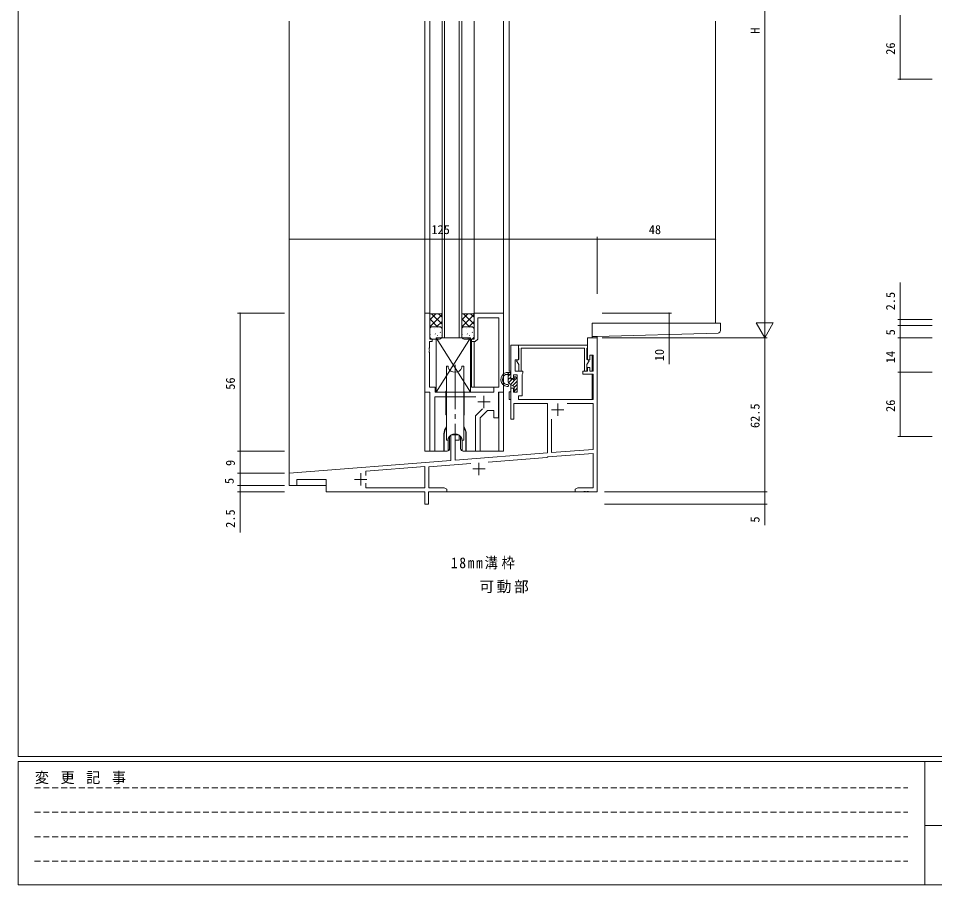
# Model space of a CAD drawing. Units: millimetres, scale not verified. Extents: x -594 to 539, y -420 to 386.
# Drawn here: x -590 to -218, y -420 to -68.3 of the extents above; entities that cross this region are included whole.
import ezdxf
from ezdxf.enums import TextEntityAlignment as Align

# ---------------------------------------------------------------- set-up
doc = ezdxf.new("R2010")
doc.units = ezdxf.units.MM
doc.header["$LTSCALE"] = 2
doc.linetypes.add('CHAIN2', pattern=[12, 9, -1, 1, -1])
doc.linetypes.add('DASHED1', pattern=[1.8, 1.2, -0.6])
for name, color, linetype, lineweight in [('0-1_USER1', 7, 'Continuous', 9), ('0-3_YKK_11', 7, 'Continuous', 9), ('0-4_YKK_12', 2, 'Continuous', 9), ('0-6_YKK_13', 4, 'Continuous', 9), ('0-7_YKK_D', 6, 'Continuous', 9)]:
    doc.layers.add(name, color=color, linetype=linetype, lineweight=lineweight)
doc.layers.add('0-2_YKK_ZWAK', color=7, linetype='Continuous')
doc.styles.add('ＭＳ ゴシック', font='')
doc.styles.get('ＭＳ ゴシック').set_extended_font_data('MS Gothic')

msp = doc.modelspace()

# ---------------------------------------------------------------- linework, layer by layer
at = {"layer": '0-1_USER1'}
for p, q in [((-590, -368), (-590, 382)), ((510, -368), (-590, -368)), ((-590, -420), (-590, -370)), ((456, -370), (-590, -370)), ((-222, -370), (-222, -420)), ((-222, -395.999), (-38, -395.999)), ((-590, -420), (456, -420))]:
    msp.add_line(p, q, dxfattribs=at)
at = {"layer": '0-1_USER1', "linetype": 'DASHED1'}
for p, q in [((-583.43, -380.732), (-228.87, -380.732)), ((-583.43, -390.63), (-228.87, -390.63)), ((-583.43, -400.528), (-228.87, -400.528)), ((-583.43, -410.426), (-228.87, -410.426))]:
    msp.add_line(p, q, dxfattribs=at)
at = {"layer": '0-3_YKK_11', "color": 2}
for p, q in [((-401, -221.5), (-401, -226.5)), ((-403.5, -224), (-398.5, -224)), ((-371, -224.7), (-371, -229.7)), ((-373.5, -227.2), (-368.5, -227.2)), ((-403, -248.7), (-403, -253.7)), ((-405.5, -251.2), (-400.5, -251.2)), ((-453.5, -255.5), (-448.5, -255.5)), ((-451, -253), (-451, -258))]:
    msp.add_line(p, q, dxfattribs=at)
at = {"layer": '0-3_YKK_11'}
for p, q in [((-367.212, -224.63), (-356.63, -224.63)), ((-448.9, -253.95), (-448.9, -252.187))]:
    msp.add_line(p, q, dxfattribs=at)
for points in [[(-404.273, -222), (-420.97, -222), (-420.97, -244), (-422.9, -244), (-422.9, -220), (-425, -220), (-425, -188), (-423, -188), (-423, -198.5), (-422, -198.5), (-422, -199.5), (-423.07, -199.5), (-423.07, -202.042), (-423.19, -202.225), (-423.19, -202.775), (-423.07, -202.958), (-423.07, -203.042), (-423.19, -203.225), (-423.19, -203.775), (-423.07, -203.958), (-423.07, -218.07), (-420.8, -218.07), (-420.8, -220), (-397.03, -220), (-397.03, -218.07), (-394.93, -218.07), (-394.93, -189.93), (-403.5, -189.93), (-403.5, -198.5), (-404.5, -199.5), (-406, -199.5), (-406, -198.5), (-405, -198.5), (-405, -188), (-393, -188), (-393, -220), (-395.1, -220), (-395.1, -230.5), (-397.03, -230.5), (-397.03, -227.5)], [(-387, -207), (-388.37, -207), (-388.37, -211.5), (-385.2, -211.5), (-385.2, -212.4), (-385.38, -212.675), (-385.5, -212.858), (-385.5, -221.5), (-387, -221.5), (-387, -223), (-356.63, -223), (-356.63, -212.7), (-360.8, -212.7), (-360.8, -211.5), (-359, -211.5), (-359, -210), (-358, -210), (-358, -211.5), (-356.63, -211.5), (-356.63, -205), (-358, -205), (-358, -207), (-359, -207), (-359, -198), (-355, -198), (-355, -260.5), (-358.542, -260.5), (-358.725, -260.38), (-359.275, -260.38), (-359.458, -260.5), (-359.542, -260.5), (-359.725, -260.38), (-360.275, -260.38), (-360.458, -260.5), (-364, -260.5), (-364, -259.5), (-362.909, -258.87), (-356.63, -258.87), (-356.63, -244.925), (-374.998, -246.371)], [(-406.329, -249.007), (-423.37, -250.348), (-423.37, -258.87), (-417.091, -258.87), (-416, -259.5), (-416, -260.5), (-423.5, -260.5), (-423.5, -265.5), (-425, -265.5), (-425, -260.5), (-465, -260.5), (-465, -255.5), (-477, -255.5), (-477, -258), (-480, -258), (-480, -253), (-414.4, -247.837), (-414.4, -237.691), (-414.255, -237.435), (-411.144, -237.435), (-411, -237.691), (-411, -239.5), (-412.7, -239.5), (-412.7, -247.703), (-375.2, -244.752), (-375.2, -224.63), (-388.8, -224.63), (-388.8, -231), (-390, -231), (-390, -218.5), (-389, -218.5), (-389, -220), (-387.5, -220), (-387.5, -213), (-389, -213), (-389, -214.5), (-390, -214.5), (-390, -201), (-387, -201), (-387, -207)], [(-397.03, -227.5), (-399.5, -227.5), (-402.5, -230.5), (-402.5, -244), (-404.43, -244), (-404.43, -229.7), (-401.531, -226.801)], [(-367.212, -224.63), (-356.63, -224.63), (-356.63, -243.29), (-373.57, -244.624), (-373.57, -230.987)], [(-374.998, -246.371), (-375.2, -246.472), (-375.402, -246.573), (-399.261, -248.451)], [(-448.9, -253.95), (-448.9, -252.187), (-425, -250.306), (-425, -258.87), (-448.9, -258.87), (-448.9, -257.05)]]:
    msp.add_lwpolyline(points, dxfattribs=at)
msp.add_lwpolyline([(-387, -201), (-359, -201), (-359, -202), (-359.1, -202.173), (-359.2, -202.346), (-359.2, -206.775), (-358.29, -207.3), (-359.2, -208.876), (-359.2, -211.5), (-360.2, -211.5), (-360.2, -202.2), (-385.8, -202.2), (-385.8, -211.5), (-386.8, -211.5), (-386.8, -208.876), (-387.709, -207.3), (-386.8, -206.775), (-386.8, -202.346), (-386.9, -202.173), (-387, -202)], close=True, dxfattribs=at)
at = {"layer": '0-4_YKK_12'}
for p, q in [((-480, -258), (-480, -69.5)), ((-425, -243.996), (-425, -69.5)), ((-423, -198.496), (-423, -69.5)), ((-418, -198.002), (-418, -69.5)), ((-417, -198), (-417, -69.5)), ((-411, -198), (-411, -69.5)), ((-410, -198.002), (-410, -69.5)), ((-405, -198.296), (-405, -69.5)), ((-393, -198.566), (-393, -69.5)), ((-390.8, -211.496), (-390.8, -69.5)), ((-307, -192), (-307, -69.5)), ((-417.866, -198.002), (-409.866, -198.002)), ((-406, -199.2), (-406, -218.066)), ((-405, -199.5), (-405, -218.066)), ((-357.1, -197.5), (-357.1, -198)), ((-355, -260.496), (-355, -197.5)), ((-355, -198.5), (-355, -260.5)), ((-357.1, -205), (-357.1, -211.5)), ((-355, -258), (-355, -205.5)), ((-390, -211.496), (-390.8, -211.496)), ((-390, -214.2), (-390, -214.8)), ((-357.1, -212.7), (-357.1, -223)), ((-406, -218.066), (-395.23, -218.066)), ((-390, -217.049), (-390, -218.8)), ((-394.93, -244), (-394.93, -220.029)), ((-393, -244), (-393, -219.7)), ((-390.8, -219.996), (-390.8, -222.996)), ((-390, -219.996), (-390.8, -219.996)), ((-390.8, -222.996), (-390, -222.996)), ((-417.2, -243.996), (-417.197, -236.998)), ((-408.2, -243.996), (-408.197, -237.002)), ((-417.2, -243.996), (-425, -243.996)), ((-404.13, -244), (-408.2, -244)), ((-393, -244), (-402.8, -244)), ((-480, -258), (-465, -258)), ((-423.206, -260.5), (-355, -260.5))]:
    msp.add_line(p, q, dxfattribs=at)
for start, end in [(141.10698, 179.97641), (359.97641, 38.99181)]:
    msp.add_arc((-412.697, -237), 4.5, start, end, dxfattribs=at)
at = {"layer": '0-6_YKK_13'}
for p, q in [((-423.001, -190.671), (-420.528, -188.201)), ((-423, -188), (-422.8, -188.2)), ((-423, -188.343), (-422.828, -188.171)), ((-423, -193.497), (-418, -188.502)), ((-418.2, -188.202), (-422.8, -188.2)), ((-418, -192.475), (-422.271, -188.2)), ((-418.001, -189.645), (-419.443, -188.201)), ((-418, -188.002), (-418.2, -188.202)), ((-410, -193.503), (-404.999, -188.502)), ((-409.999, -188.002), (-409.799, -188.202)), ((-409.999, -188.345), (-409.827, -188.174)), ((-409.999, -190.674), (-407.527, -188.202)), ((-405.199, -188.202), (-409.799, -188.202)), ((-405, -192.472), (-409.27, -188.202)), ((-404.999, -189.645), (-406.442, -188.202)), ((-404.999, -188.002), (-405.199, -188.202)), ((-419.801, -193.502), (-423.001, -190.3)), ((-422.497, -193.634), (-423, -193.13)), ((-420.175, -193.502), (-418.001, -191.33)), ((-409.496, -193.634), (-410, -193.129)), ((-406.799, -193.502), (-409.999, -190.302)), ((-407.17, -193.502), (-404.999, -191.33)), ((-357.101, -192), (-357.101, -197.5)), ((-357.101, -192), (-305.001, -192)), ((-305.001, -192), (-305.001, -195.066)), ((-423, -194.502), (-423, -197.502)), ((-422.855, -196.758), (-422.828, -196.716)), ((-419, -193.502), (-422, -193.502)), ((-421.213, -194.2), (-421.186, -194.158)), ((-420.988, -196.483), (-420.986, -196.474)), ((-420.726, -196.431), (-420.699, -196.389)), ((-419.823, -193.865), (-419.824, -193.765)), ((-419.778, -197.09), (-419.78, -196.99)), ((-419.084, -193.873), (-419.057, -193.831)), ((-418.697, -195.815), (-418.67, -195.773)), ((-418.361, -197.01), (-418.358, -197.001)), ((-418, -197.502), (-418, -194.502)), ((-410, -194.502), (-410, -197.502)), ((-409.855, -196.758), (-409.828, -196.716)), ((-406, -193.502), (-409, -193.502)), ((-408.213, -194.2), (-408.186, -194.158)), ((-407.988, -196.483), (-407.986, -196.474)), ((-407.726, -196.431), (-407.699, -196.389)), ((-406.823, -193.865), (-406.824, -193.765)), ((-406.778, -197.09), (-406.78, -196.99)), ((-406.084, -193.873), (-406.057, -193.831)), ((-405.697, -195.815), (-405.67, -195.773)), ((-405.361, -197.01), (-405.359, -197.001)), ((-405, -197.502), (-405, -194.502)), ((-355.001, -197.5), (-305.933, -196.063)), ((-422, -198.502), (-419, -198.502)), ((-406.4, -198), (-420.4, -198)), ((-420.4, -198), (-406.4, -220)), ((-406.4, -198), (-420.4, -220)), ((-420.4, -198), (-420.4, -220)), ((-420.339, -198.373), (-420.312, -198.331)), ((-418.21, -198.047), (-418.183, -198.005)), ((-409, -198.502), (-406, -198.502)), ((-407.339, -198.373), (-407.312, -198.331)), ((-406.4, -220), (-406.4, -198)), ((-405.21, -198.047), (-405.183, -198.005)), ((-355.001, -197.5), (-357.101, -197.5)), ((-416.2, -209.5), (-415.5, -209.5)), ((-416.2, -209.5), (-416.2, -239.5)), ((-415.5, -210.077), (-415.5, -209.5)), ((-412.838, -211.997), (-412.837, -211.995)), ((-412.587, -211.998), (-412.585, -211.996)), ((-409.9, -209.5), (-409.2, -209.5)), ((-409.9, -210.077), (-409.9, -209.5)), ((-409.2, -239.5), (-409.2, -209.5)), ((-416.2, -213.004), (-416.198, -213.002)), ((-391.973, -212.9), (-391.561, -212.9)), ((-391.836, -212.1), (-390.4, -212.1)), ((-391.1, -212.65), (-391.1, -212.1)), ((-391.1, -212.11), (-391.089, -212.1)), ((-391.1, -213.525), (-390.1, -212.525)), ((-391.1, -215.837), (-391.1, -213.361)), ((-391.1, -214.939), (-390.1, -213.939)), ((-391.006, -216.259), (-389.547, -214.8)), ((-390.242, -216.909), (-387.704, -214.371)), ((-389.346, -217.427), (-387.5, -215.581)), ((-388.7, -214.5), (-388.7, -214.1)), ((-388.188, -213.888), (-387.588, -214.488)), ((-387.5, -219.7), (-387.5, -214.7)), ((-390.6, -216.703), (-388.7, -217.8)), ((-388.7, -218.196), (-387.5, -216.996)), ((-388.7, -219.7), (-388.7, -217.8)), ((-388.7, -219.61), (-387.5, -218.41)), ((-420.4, -220), (-406.4, -220)), ((-416.45, -220), (-416.45, -229)), ((-408.95, -229), (-408.95, -220)), ((-388.4, -220), (-387.8, -220)), ((-417.097, -237.1), (-417.097, -244)), ((-414.947, -238.013), (-414.947, -243)), ((-410.447, -238.018), (-410.447, -243)), ((-408.297, -237.099), (-408.297, -244)), ((-416.2, -239.5), (-415.5, -239.5)), ((-415.537, -239.5), (-415.537, -243.912)), ((-415.5, -238.923), (-415.5, -239.5)), ((-409.9, -238.923), (-409.9, -239.5)), ((-409.9, -239.5), (-409.2, -239.5)), ((-409.863, -239.5), (-409.863, -243.912)), ((-417.2, -244), (-415.947, -244)), ((-409.447, -244), (-408.2, -244))]:
    msp.add_line(p, q, dxfattribs=at)
at = {"layer": '0-6_YKK_13', "linetype": 'CHAIN2'}
msp.add_line((-412.7, -208.951), (-412.7, -240.281), dxfattribs=at)
at = {"layer": '0-6_YKK_13'}
msp.add_lwpolyline([(-389, -214.8), (-390.1, -214.8), (-390.1, -212.4)], dxfattribs=at)
for centre, radius, start, end in [((-422, -194.502), 1, 89.99998, 179.99998), ((-419, -194.502), 1, 0, 90), ((-409, -194.502), 1, 90, 180), ((-406, -194.502), 1, 359.99998, 89.99998), ((-306.001, -195.066), 1, 273.90065, 0), ((-422, -197.502), 1, 180, 270), ((-419, -197.502), 1, 270, 0), ((-409, -197.502), 1, 180, 270), ((-406, -197.502), 1, 270, 0), ((-412.7, -209), 3, 201.03946, 338.96053), ((-391.2, -214.914), 2.9, 105.36215, 263.81749), ((-391.2, -214.914), 2.2, 117.03424, 250.24481), ((-391.973, -213.4), 0.5, 90, 117.03424), ((-391.836, -212.6), 0.5, 90, 105.36215), ((-391.561, -212.6), 0.3, 270, 326.94426), ((-391.1, -212.9), 0.25, 303.05573, 146.94426), ((-390.8, -213.361), 0.3, 123.05573, 180), ((-390.4, -212.4), 0.3, 0, 90), ((-388.7, -214.8), 0.3, 180, 89.99998), ((-388.4, -214.1), 0.3, 45, 180), ((-387.8, -214.7), 0.3, 0, 45), ((-391.842, -216.702), 0.3, 250.24481, 300.29584), ((-391.464, -217.35), 0.45, 263.81749, 120.29584), ((-390.1, -215.837), 1, 180, 239.99998), ((-415.95, -220), 0.5, 120, 180), ((-409.45, -220), 0.5, 0, 60), ((-388.4, -219.7), 0.3, 180, 270), ((-387.8, -219.7), 0.3, 270, 0), ((-415.95, -229), 0.5, 179.99998, 239.99998), ((-409.45, -229), 0.5, 299.99998, 0), ((-412.697, -237.1), 4.4, 142.75215, 180), ((-412.7, -240), 3, 21.03946, 158.96053), ((-412.697, -237.1), 4.4, 0, 37.35567), ((-415.947, -243), 1, 270, 0), ((-409.447, -243), 1, 180, 270)]:
    msp.add_arc(centre, radius, start, end, dxfattribs=at)
at = {"layer": '0-7_YKK_D'}
for p, q in [((-287, 45), (-287, -191)), ((-232, -93), (-232, -67)), ((-219, -93), (-233, -93)), ((-480, -180.207), (-480, -157)), ((-480, -158), (-355, -158)), ((-355, -180.207), (-355, -157)), ((-355, -158), (-307, -158)), ((-232, -190.5), (-232, -175.6)), ((-287, -198), (-287, -185.875)), ((-482, -188), (-501, -188)), ((-500, -244), (-500, -188)), ((-353, -188), (-324.834, -188)), ((-325.834, -188), (-325.834, -198)), ((-287, -198), (-290.5, -191.938)), ((-283.5, -191.938), (-290.5, -191.938)), ((-287, -198), (-283.5, -191.938)), ((-219, -190.5), (-233, -190.5)), ((-219, -193), (-233, -193)), ((-219, -193), (-233, -193)), ((-353, -198), (-324.834, -198)), ((-353, -198), (-286, -198)), ((-352, -198), (-286, -198)), ((-325.834, -198), (-325.834, -208.74)), ((-287, -198), (-287, -260.5)), ((-219, -198), (-233, -198)), ((-219, -198), (-233, -198)), ((-232, -198), (-232, -212)), ((-219, -212), (-233, -212)), ((-219, -212), (-233, -212)), ((-232, -212), (-232, -238)), ((-219, -238), (-233, -238)), ((-482, -244), (-501, -244)), ((-482, -244), (-501, -244)), ((-500, -244), (-500, -253.002)), ((-482, -253.002), (-501, -253.002)), ((-482, -253.002), (-501, -253.002)), ((-500, -258), (-500, -253.002)), ((-482, -258), (-501, -258)), ((-482, -258), (-501, -258)), ((-500, -258), (-500, -260.5)), ((-482, -260.5), (-501, -260.5)), ((-500, -260.5), (-500, -277.1)), ((-352, -260.5), (-286, -260.5)), ((-352, -260.5), (-286, -260.5)), ((-287, -260.5), (-287, -265.5)), ((-352, -265.5), (-286, -265.5)), ((-287, -265.5), (-287, -274.1))]:
    msp.add_line(p, q, dxfattribs=at)
msp.add_lwpolyline([(-232, -198), (-232, -193), (-232, -190.5)], dxfattribs=at)
for centre, start, end in [((-232, -93), 90, 270), ((-232, -93), 270, 90), ((-480, -158), 0, 180), ((-480, -158), 180, 0), ((-355, -158), 0, 180), ((-355, -158), 0, 180), ((-355, -158), 180, 0), ((-355, -158), 180, 0), ((-307, -158), 0, 180), ((-307, -158), 180, 0), ((-500, -188), 90, 270), ((-500, -188), 270, 90), ((-325.834, -188), 90, 270), ((-325.834, -188), 270, 90), ((-232, -190.5), 90, 270), ((-232, -193), 90, 270), ((-232, -193), 90, 270), ((-232, -190.5), 270, 90), ((-232, -193), 270, 90), ((-232, -193), 270, 90), ((-325.834, -198), 90, 270), ((-325.834, -198), 270, 90), ((-232, -198), 90, 270), ((-232, -198), 90, 270), ((-232, -198), 270, 90), ((-232, -198), 270, 90), ((-232, -212), 90, 270), ((-232, -212), 90, 270), ((-232, -212), 270, 90), ((-232, -212), 270, 90), ((-232, -238), 90, 270), ((-232, -238), 270, 90), ((-500, -244), 90, 270), ((-500, -244), 90, 270), ((-500, -244), 270, 90), ((-500, -244), 270, 90), ((-500, -253.002), 90, 270), ((-500, -253.002), 90, 270), ((-500, -253.002), 270, 90), ((-500, -253.002), 270, 90), ((-500, -258), 90, 270), ((-500, -258), 90, 270), ((-500, -260.5), 90, 270), ((-500, -258), 270, 90), ((-500, -258), 270, 90), ((-500, -260.5), 270, 90), ((-287, -260.5), 90, 270), ((-287, -260.5), 90, 270), ((-287, -260.5), 270, 90), ((-287, -260.5), 270, 90), ((-287, -265.5), 90, 270), ((-287, -265.5), 270, 90)]:
    msp.add_arc(centre, 0.106, start, end, dxfattribs=at)

# ---------------------------------------------------------------- texts
at = {"layer": '0-1_USER1', "insert": (-583.265, -379.209), "char_height": 4.399, "attachment_point": 7, "style": 'ＭＳ ゴシック'}
msp.add_mtext('\\T1.22;\\W0.95;変\\~更\\~記\\~事', dxfattribs=at)
at = {"layer": '0-2_YKK_ZWAK', "char_height": 4.399, "attachment_point": 7, "style": 'ＭＳ ゴシック'}
for s, insert in [('\\T1.27;\\W0.9;18mm溝枠', (-414.385, -292.009)), ('\\T1.17;可動部', (-402.842, -301.7))]:
    msp.add_mtext(s, dxfattribs=dict(at, insert=insert))
at = {"layer": '0-7_YKK_D', "color": 4, "style": 'ＭＳ ゴシック'}
for s, p in [('H', (-288, -74.547)), ('26', (-233, -83.094)), ('2.5', (-233, -186.841)), ('5', (-233, -197.01)), ('10', (-326.834, -207.521)), ('14', (-233, -208.313)), ('56', (-501, -219.082)), ('62.5', (-288, -234.625)), ('26', (-233, -228.094)), ('9', (-501, -250.036)), ('5', (-501.456, -257.356)), ('2.5', (-501, -275.141)), ('5', (-288, -273.01))]:
    msp.add_text(s, height=3.666, rotation=90, dxfattribs=at).set_placement(p, align=Align.BOTTOM_LEFT)
for s, p in [('125', (-422.3, -157)), ('48', (-334.058, -157))]:
    msp.add_text(s, height=3.666, dxfattribs=at).set_placement(p, align=Align.BOTTOM_LEFT)

doc.saveas('drawing.dxf')
